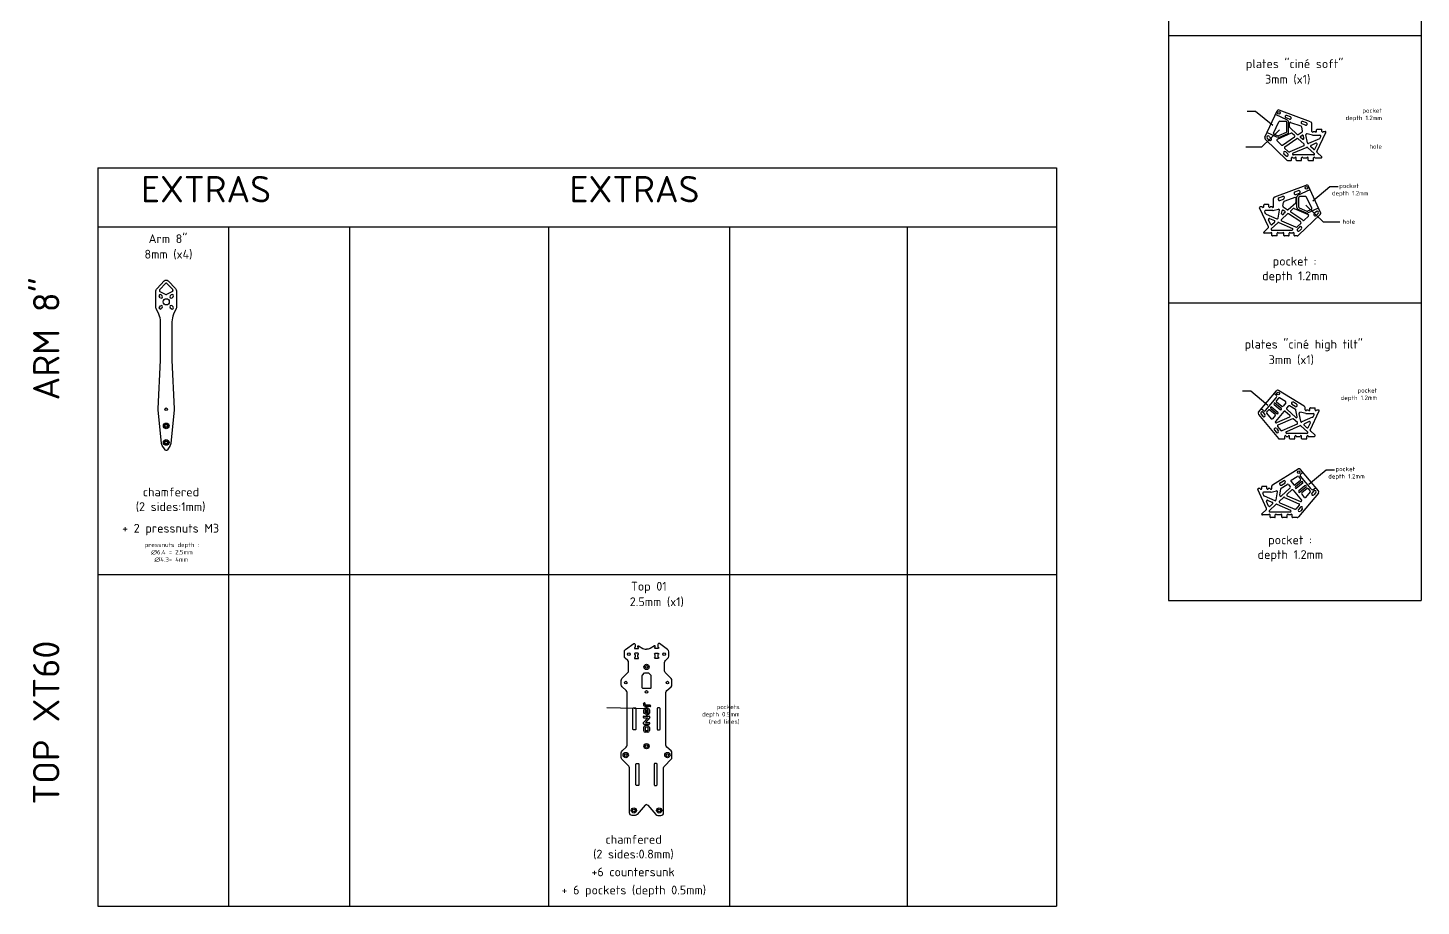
# Model space of a CAD drawing. Header units: millimetres. Extents: x -362 to 1509, y -1467 to 566.
# Drawn here: x -79 to 1505, y -1467 to -470 of the extents above; entities that cross this region are included whole.
import ezdxf

# ---------------------------------------------------------------- set-up
doc = ezdxf.new("R2010")
doc.units = ezdxf.units.MM
doc.linetypes.add('JIS_09_08', pattern=[10.75, 8, -0.55, 0.55, -0.55, 0.55, -0.55])
for name, color, linetype in [('Calque1', 150, 'Continuous'), ('Calque1_chamfered', 40, 'Continuous'), ('Calque1_countersunk', 90, 'Continuous'), ('Calque1_pocket', 10, 'Continuous')]:
    doc.layers.add(name, color=color, linetype=linetype)
doc.styles.get("Standard").update_dxf_attribs({"font": 'arial.ttf'})

msp = doc.modelspace()

# ---------------------------------------------------------------- linework, layer by layer
for p, q in [((1316.4, -564.7), (1307, -564.7)), ((1335.9, -580.8), (1316.4, -564.7)), ((1381.4, -666.2), (1400.8, -650.1)), ((1400.8, -650.1), (1410.3, -650.1)), ((1310.9, -882.6), (1301.4, -882.6)), ((1330.3, -898.7), (1310.9, -882.6)), ((1377.1, -988), (1396.6, -971.9)), ((1396.6, -971.9), (1406.1, -971.9)), ((625.4, -1243.3), (578.9, -1242.2))]:
    msp.add_line(p, q)
for points in [[(1305.2, -605), (1323.7, -605), (1343.6, -585.7)], [(1412.1, -690.5), (1393.6, -690.5), (1373.6, -671.1)]]:
    msp.add_lwpolyline(points)
at = {"layer": 'Calque1'}
for p, q in [((1217.5, 409.7), (1217.5, -1120.2)), ((1504.6, 409.7), (1504.6, -1120.2)), ((1217.5, -478.6), (1504.6, -478.6)), ((1326.9, -594), (1340.8, -564.1)), ((1379, -576.4), (1343.3, -563.1)), ((1356.1, -570.8), (1352, -569.2)), ((1336.9, -589.3), (1342.9, -576.5)), ((1343.8, -575.9), (1350.9, -575.9)), ((1355.1, -573.6), (1351, -572.1)), ((1351.9, -587.8), (1351.9, -576.9)), ((1354.9, -582.2), (1354.9, -578)), ((1363.7, -590.8), (1355.2, -582.9)), ((1356.2, -577.1), (1367.7, -581.1)), ((1369.8, -586.9), (1369, -582.6)), ((1373.2, -580.3), (1369.1, -578.8)), ((1374.2, -577.5), (1370.1, -576)), ((1380.4, -587.5), (1380.4, -578.3)), ((1385.8, -587.5), (1385.8, -585.5)), ((1386.3, -585), (1391.2, -585)), ((1391.7, -587.5), (1391.7, -585.5)), ((1327.3, -596.3), (1352.1, -620)), ((1329.6, -595.1), (1332.1, -597.4)), ((1331.7, -593), (1334.1, -595.3)), ((1337.4, -590.6), (1341.6, -592.6)), ((1340.8, -598.1), (1345.7, -602.9)), ((1357, -589.5), (1341, -596.5)), ((1351.3, -588.7), (1342.5, -592.6)), ((1347, -603), (1360.7, -593.7)), ((1349.6, -604.9), (1363.4, -595.5)), ((1360.8, -592.2), (1358.1, -589.7)), ((1371.5, -602), (1364.6, -595.6)), ((1365, -590.9), (1369.4, -587.9)), ((1369.6, -596.1), (1367.5, -594.2)), ((1367.7, -592.7), (1369.2, -591.6)), ((1371.3, -595.2), (1370.8, -592.3)), ((1375.3, -600.5), (1373.7, -591.4)), ((1381.1, -591.8), (1374.9, -590.3)), ((1388.9, -595.9), (1376.7, -601.2)), ((1385, -600.9), (1379.5, -603.3)), ((1381.3, -591.8), (1389.6, -591.8)), ((1382, -587.5), (1384.2, -587.5)), ((1386.1, -610.3), (1396.2, -588.7)), ((1389.5, -595.4), (1390.5, -593.2)), ((1393.3, -587.5), (1395.5, -587.5)), ((1348.7, -612.7), (1351.1, -615.1)), ((1349.4, -606.4), (1353.3, -610.1)), ((1350.8, -610.6), (1353.2, -612.9)), ((1371.2, -603.6), (1355.5, -610.5)), ((1357.1, -620), (1357.1, -617.5)), ((1358.7, -617.5), (1361.1, -617.5)), ((1374.5, -605.5), (1359, -612.2)), ((1382.3, -614.1), (1359.4, -614.1)), ((1362.7, -620), (1362.7, -617.5)), ((1368.7, -620), (1368.7, -617.5)), ((1370.3, -617.5), (1374.7, -617.5)), ((1382.9, -612.4), (1375.6, -605.6)), ((1376.3, -620), (1376.3, -617.5)), ((1382.3, -607.7), (1379.2, -604.9)), ((1382.3, -620), (1382.3, -617.5)), ((1383.9, -607.4), (1386.3, -602.2)), ((1383.9, -617.5), (1391, -617.5)), ((1391.7, -616.4), (1386.4, -611.5)), ((0, -628.7), (1090, -628.7)), ((0, -628.7), (0, -1467.5)), ((1090, -628.7), (1090, -1467.5)), ((1353.5, -620.5), (1356.6, -620.5)), ((1363.2, -620.5), (1368.2, -620.5)), ((1376.8, -620.5), (1381.8, -620.5)), ((1338.2, -661.9), (1374, -648.6)), ((1336.9, -673), (1336.9, -663.8)), ((1343, -663), (1347.1, -661.4)), ((1344.1, -665.8), (1348.2, -664.3)), ((1361.1, -662.6), (1349.6, -666.5)), ((1361.1, -656.2), (1365.2, -654.7)), ((1362.2, -659), (1366.3, -657.5)), ((1362.4, -667.7), (1362.4, -663.5)), ((1365.4, -673.3), (1365.4, -662.4)), ((1373.5, -661.4), (1366.4, -661.4)), ((1380.3, -674.7), (1374.4, -662)), ((1390.4, -679.4), (1376.5, -649.6)), ((1331.1, -695.8), (1321, -674.1)), ((1324, -673), (1321.8, -673)), ((1325.6, -673), (1325.6, -671)), ((1331, -670.5), (1326.1, -670.5)), ((1327.8, -680.9), (1326.8, -678.7)), ((1336, -677.3), (1327.7, -677.3)), ((1331.5, -673), (1331.5, -671)), ((1335.3, -673), (1333.1, -673)), ((1336.2, -677.2), (1342.4, -675.7)), ((1342, -686), (1343.6, -676.9)), ((1345.8, -687.4), (1352.6, -681.1)), ((1346, -680.7), (1346.5, -677.7)), ((1347.5, -672.4), (1348.2, -668.1)), ((1347.6, -681.6), (1349.7, -679.7)), ((1352.3, -676.3), (1347.9, -673.4)), ((1349.6, -678.1), (1348.1, -677.1)), ((1353.5, -676.2), (1362.1, -668.4)), ((1367.7, -690.3), (1353.9, -681)), ((1356.4, -677.6), (1359.2, -675.1)), ((1370.3, -688.4), (1356.6, -679.2)), ((1360.2, -675), (1376.2, -681.9)), ((1366, -674.2), (1374.8, -678)), ((1379.9, -676.1), (1375.6, -678)), ((1385.6, -678.4), (1383.1, -680.7)), ((1387.6, -680.6), (1385.2, -682.9)), ((0, -695.8), (1090, -695.8)), ((148.6, -695.8), (148.6, -1467.5)), ((286.4, -695.8), (286.4, -1467.5)), ((512.7, -695.8), (512.7, -1467.5)), ((718.2, -695.8), (718.2, -1467.5)), ((920.2, -695.8), (920.2, -1467.5)), ((1325.6, -701.8), (1330.9, -696.9)), ((1328.3, -681.3), (1340.6, -686.7)), ((1333.4, -692.9), (1331, -687.7)), ((1332.3, -686.4), (1337.8, -688.7)), ((1334.3, -697.9), (1341.7, -691.1)), ((1335, -693.2), (1338, -690.4)), ((1342.8, -690.9), (1358.3, -697.7)), ((1346, -689.1), (1361.8, -695.9)), ((1367.8, -691.9), (1364, -695.6)), ((1366.5, -696), (1364.1, -698.3)), ((1390, -681.7), (1365.2, -705.4)), ((1376.5, -683.6), (1371.5, -688.3)), ((1333.4, -703), (1326.3, -703)), ((1335, -699.6), (1357.9, -699.6)), ((1335, -705.5), (1335, -703)), ((1340.4, -706), (1335.5, -706)), ((1340.9, -705.5), (1340.9, -703)), ((1347, -703), (1342.5, -703)), ((1348.6, -705.5), (1348.6, -703)), ((1354, -706), (1349.1, -706)), ((1354.5, -705.5), (1354.5, -703)), ((1358.6, -703), (1356.1, -703)), ((1360.2, -705.5), (1360.2, -703)), ((1363.8, -706), (1360.7, -706)), ((1368.6, -698.2), (1366.2, -700.5)), ((77.2, -760), (70.5, -767.1)), ((78.6, -760), (85.3, -767.1)), ((71.2, -776.4), (70.1, -775.3)), ((70.2, -767.8), (70.2, -768.3)), ((70.8, -769.2), (77.5, -772.6)), ((73.3, -774.2), (72.3, -773.2)), ((85, -769.2), (78.4, -772.6)), ((82.5, -774.2), (83.6, -773.2)), ((84.6, -776.4), (85.7, -775.3)), ((85.6, -767.8), (85.6, -768.3)), ((71.2, -785.6), (70.1, -786.6)), ((73.3, -787.7), (72.3, -788.7)), ((82.5, -787.7), (83.6, -788.7)), ((84.6, -785.6), (85.7, -786.6)), ((1217.5, -782), (1504.6, -782)), ((1319.7, -906.3), (1340, -882)), ((1371.8, -899.4), (1342.6, -881.6)), ((1333.7, -902.2), (1340.5, -908)), ((1334.9, -900.6), (1341.8, -906.4)), ((1337.5, -897.6), (1344.4, -903.4)), ((1338.8, -896), (1345.7, -901.8)), ((1342.3, -890.3), (1340, -893.1)), ((1340.1, -894.5), (1346.2, -899.6)), ((1350.5, -894.3), (1343.6, -890.1)), ((1350.8, -895.8), (1347.6, -899.5)), ((1353.7, -899.3), (1351.7, -901.7)), ((1361.9, -903.3), (1355, -899.1)), ((1361.5, -899.9), (1357.8, -897.6)), ((1363.1, -897.3), (1359.4, -895)), ((1372.8, -903.8), (1372.8, -901.2)), ((1378.2, -903.8), (1378.2, -901.8)), ((1378.7, -901.3), (1383.6, -901.3)), ((1384.1, -903.8), (1384.1, -901.8)), ((1319.6, -908.9), (1342.3, -936.1)), ((1322.5, -908.4), (1324.7, -911)), ((1324.8, -906.5), (1327, -909.1)), ((1329, -906.3), (1331, -903.9)), ((1329, -907.6), (1334.1, -913.8)), ((1332.5, -903.8), (1338.5, -908.8)), ((1338.6, -910.2), (1335.7, -913.8)), ((1348.5, -905.5), (1338.9, -916.9)), ((1355, -912), (1340.1, -918.5)), ((1358.3, -913.8), (1341.8, -921)), ((1355.3, -910.3), (1349.9, -905.4)), ((1362, -912.4), (1351.8, -903)), ((1363.9, -918.2), (1359.3, -914)), ((1363.7, -911.5), (1362.3, -904)), ((1367.7, -916.7), (1366, -907.7)), ((1373.5, -908), (1367.3, -906.5)), ((1381.3, -912.1), (1369, -917.5)), ((1377.3, -917.1), (1371.9, -919.5)), ((1373.7, -908), (1382, -908)), ((1374.4, -903.8), (1376.6, -903.8)), ((1376.2, -923.6), (1378.7, -918.5)), ((1378.5, -926.6), (1388.6, -904.9)), ((1381.8, -911.6), (1382.9, -909.5)), ((1385.7, -903.8), (1387.9, -903.8)), ((1337.9, -926.8), (1340, -929.4)), ((1340.2, -924.9), (1342.3, -927.5)), ((1341.4, -922.5), (1345.2, -927.1)), ((1363.6, -919.8), (1346.4, -927.4)), ((1349.5, -936.3), (1349.5, -933.8)), ((1351.1, -933.8), (1353.5, -933.8)), ((1366.9, -921.7), (1351.4, -928.5)), ((1374.7, -930.4), (1351.8, -930.4)), ((1355.1, -936.3), (1355.1, -933.8)), ((1361.1, -936.3), (1361.1, -933.8)), ((1362.7, -933.8), (1367.1, -933.8)), ((1375.3, -928.6), (1367.9, -921.9)), ((1368.7, -936.3), (1368.7, -933.8)), ((1374.7, -924), (1371.6, -921.2)), ((1374.7, -936.3), (1374.7, -933.8)), ((1376.3, -933.8), (1383.4, -933.8)), ((1384.1, -932.6), (1378.8, -927.7)), ((1343.8, -936.8), (1349, -936.8)), ((1355.6, -936.8), (1360.6, -936.8)), ((1369.2, -936.8), (1374.2, -936.8)), ((1335.7, -988.8), (1364.9, -970.9)), ((1356.9, -983.6), (1363.8, -979.4)), ((1365.1, -979.6), (1367.5, -982.4)), ((1387.8, -995.6), (1367.4, -971.3)), ((1328.9, -1015.9), (1318.8, -994.2)), ((1321.8, -993.1), (1319.6, -993.1)), ((1323.4, -993.1), (1323.4, -991.1)), ((1328.8, -990.6), (1323.9, -990.6)), ((1333.8, -997.3), (1325.5, -997.3)), ((1329.3, -993.1), (1329.3, -991.1)), ((1333.1, -993.1), (1330.9, -993.1)), ((1334, -997.3), (1340.2, -995.8)), ((1334.7, -993.1), (1334.7, -990.5)), ((1339.8, -1006.1), (1341.4, -997)), ((1343.8, -1000.8), (1345.1, -993.3)), ((1344.3, -986.6), (1348.1, -984.3)), ((1345.4, -1001.7), (1355.7, -992.3)), ((1345.6, -992.6), (1352.5, -988.4)), ((1345.9, -989.2), (1349.6, -986.9)), ((1352.2, -999.6), (1357.5, -994.7)), ((1353.8, -988.6), (1355.8, -991)), ((1356.7, -985.1), (1359.8, -988.8)), ((1359, -994.8), (1368.5, -1006.2)), ((1367.4, -983.8), (1361.3, -989)), ((1368.7, -985.3), (1361.8, -991.1)), ((1370, -986.9), (1363.1, -992.7)), ((1372.5, -989.9), (1365.6, -995.7)), ((1373.8, -991.5), (1366.9, -997.3)), ((1375, -993.1), (1369, -998.1)), ((1378.4, -996.9), (1373.3, -1003.1)), ((1378.4, -995.6), (1376.4, -993.2)), ((1382.6, -995.8), (1380.5, -998.4)), ((1384.9, -997.7), (1382.8, -1000.3)), ((1325.6, -1000.9), (1324.6, -998.8)), ((1326.1, -1001.4), (1338.4, -1006.8)), ((1331.2, -1013), (1328.8, -1007.8)), ((1330.1, -1006.4), (1335.6, -1008.8)), ((1332.1, -1018), (1339.5, -1011.2)), ((1332.8, -1013.3), (1335.8, -1010.5)), ((1340.6, -1011), (1356.1, -1017.8)), ((1343.6, -1007.5), (1348.1, -1003.3)), ((1343.8, -1009.2), (1361.1, -1016.7)), ((1349.2, -1003.1), (1365.7, -1010.3)), ((1352.4, -1001.3), (1367.4, -1007.8)), ((1366, -1011.8), (1362.2, -1016.4)), ((1387.8, -998.2), (1365.2, -1025.4)), ((1368.8, -999.6), (1371.8, -1003.1)), ((1323.4, -1021.9), (1328.7, -1017)), ((1331.2, -1023.1), (1324.1, -1023.1)), ((1332.8, -1019.7), (1355.7, -1019.7)), ((1332.8, -1025.6), (1332.8, -1023.1)), ((1338.2, -1026.1), (1333.3, -1026.1)), ((1338.7, -1025.6), (1338.7, -1023.1)), ((1344.8, -1023.1), (1340.3, -1023.1)), ((1346.4, -1025.6), (1346.4, -1023.1)), ((1351.8, -1026.1), (1346.9, -1026.1)), ((1352.3, -1025.6), (1352.3, -1023.1)), ((1356.4, -1023.1), (1353.9, -1023.1)), ((1358, -1025.6), (1358, -1023.1)), ((1363.6, -1026.1), (1358.5, -1026.1)), ((1367.3, -1014.2), (1365.2, -1016.8)), ((1369.6, -1016.1), (1367.5, -1018.7)), ((0, -1090.6), (1090, -1090.6)), ((1217.5, -1120.2), (1504.6, -1120.2)), ((0, -1467.5), (1090, -1467.5))]:
    msp.add_line(p, q, dxfattribs=at)
for points in [[(80.1, -757.2), (88.3, -765.9, -0.19144), (89.7, -769.3), (89.7, -787.3, -0.109594), (89.4, -788.6), (86.3, -795.2, 0.109594), (84.4, -803.7), (84.4, -846.9, 0.012084), (84.4, -847.1), (87.1, -902.7, -0.037331), (87.1, -903.5), (83.2, -942, -0.117034), (82.4, -944.2), (79.2, -949.3, -0.548808), (76.6, -949.3), (73.4, -944.2, -0.117034), (72.6, -942), (68.7, -903.5, -0.037331), (68.7, -902.7), (71.4, -847.1, 0.012084), (71.4, -846.9), (71.4, -803.7, 0.109594), (69.5, -795.2), (66.4, -788.6, -0.109594), (66.2, -787.3), (66.2, -769.3, -0.19144), (67.5, -765.9), (75.7, -757.2, -0.431181)], [(614.1, -1181.8, 1), (614.1, -1180.2), (611, -1180.2, 1), (611, -1181.8), (611, -1184.7, 1), (611, -1186.3), (614.1, -1186.3, 1), (614.1, -1184.7)], [(633.9, -1181.8, -1), (633.9, -1180.2), (637, -1180.2, -1), (637, -1181.8), (637, -1184.7, -1), (637, -1186.3), (633.9, -1186.3, -1), (633.9, -1184.7)], [(622.5, -1202.3), (625.6, -1202.3, -0.198912), (626.3, -1202.6), (628.7, -1205, -0.198912), (629, -1205.7), (629, -1219.3, -0.414214), (628, -1220.3), (620, -1220.3, -0.414214), (619, -1219.3), (619, -1205.7, -0.198912), (619.3, -1205), (621.8, -1202.6, -0.198912)], [(609.5, -1242.3), (611, -1242.3, -0.414214), (612, -1243.3), (612, -1266.3, -0.414214), (611, -1267.3), (609.5, -1267.3, -0.414214), (608.5, -1266.3), (608.5, -1243.3, -0.414214)], [(638.5, -1242.3), (637, -1242.3, 0.414214), (636, -1243.3), (636, -1266.3, 0.414214), (637, -1267.3), (638.5, -1267.3, 0.414214), (639.5, -1266.3), (639.5, -1243.3, 0.414214)], [(612.9, -1305.4), (614.4, -1305.4, -0.414214), (615.4, -1306.4), (615.4, -1329.4, -0.414214), (614.4, -1330.4), (612.9, -1330.4, -0.414214), (611.9, -1329.4), (611.9, -1306.4, -0.414214)], [(635.1, -1305.4), (633.6, -1305.4, 0.414214), (632.6, -1306.4), (632.6, -1329.4, 0.414214), (633.6, -1330.4), (635.1, -1330.4, 0.414214), (636.1, -1329.4), (636.1, -1306.4, 0.414214)]]:
    msp.add_lwpolyline(points, format="xyb", close=True, dxfattribs=at)
for points in [[(624, -1352.1, 0.219685), (622.5, -1352.8), (613.4, -1363.5, -0.219685), (611.1, -1364.5), (607.6, -1364.5, -0.414214), (604.6, -1361.5), (604.6, -1310.5, 0.198912), (603.7, -1308.3), (596, -1300.6, -0.198912), (595.1, -1298.5), (595.1, -1293.4, -0.214457), (596.1, -1291.2), (600.9, -1286.9, 0.214457), (602, -1284.7), (602, -1224.8, 0.214457), (600.9, -1222.6), (596.1, -1218.3, -0.214457), (595.1, -1216.1), (595.1, -1211, -0.198912), (596, -1208.9), (602.7, -1202.2, 0.198912), (603.6, -1200.1), (603.6, -1190.7, 0.214457), (602.6, -1188.4), (599.8, -1185.9, -0.214457), (598.8, -1183.7), (598.8, -1178.6, -0.240015), (600, -1176.1), (609.4, -1169.3, -0.612884), (611, -1170.1), (611, -1173.3, 1), (611, -1174.9), (614.1, -1174.9, 1), (614.1, -1173.3), (614.1, -1172.2, -0.58149), (614.9, -1171.8), (619.8, -1174.7, 0.134807), (622.4, -1175.4), (624, -1175.4)], [(624, -1352.1, -0.219685), (625.5, -1352.8), (634.7, -1363.5, 0.219685), (637, -1364.5), (640.4, -1364.5, 0.414214), (643.4, -1361.5), (643.4, -1310.5, -0.198912), (644.3, -1308.3), (652, -1300.6, 0.198912), (652.9, -1298.5), (652.9, -1293.4, 0.214457), (651.9, -1291.2), (647.1, -1286.9, -0.214457), (646.1, -1284.7), (646.1, -1224.8, -0.214457), (647.1, -1222.6), (651.9, -1218.3, 0.214457), (652.9, -1216.1), (652.9, -1211, 0.198912), (652, -1208.9), (645.3, -1202.2, -0.198912), (644.4, -1200.1), (644.4, -1190.7, -0.214457), (645.5, -1188.4), (648.3, -1185.9, 0.214457), (649.3, -1183.7), (649.3, -1178.6, 0.240015), (648, -1176.1), (638.6, -1169.3, 0.612884), (637, -1170.1), (637, -1173.3, -1), (637, -1174.9), (633.9, -1174.9, -1), (633.9, -1173.3), (633.9, -1172.2, 0.58149), (633.1, -1171.8), (628.2, -1174.7, -0.134807), (625.7, -1175.4), (624, -1175.4)]]:
    msp.add_lwpolyline(points, format="xyb", dxfattribs=at)
for centre, radius in [((1343, -566.2), 1.5), ((1374.3, -651.6), 1.5), ((77.9, -781), 3.5), ((1342.1, -885.2), 1.5), ((77.9, -903.1), 1.5), ((77.9, -921.9), 1.5), ((77.9, -940.7), 1.5), ((1365.4, -974.5), 1.5), ((603.9, -1181.2), 1.5), ((644.1, -1181.2), 1.5), ((624, -1195.8), 1.5), ((600.3, -1213.6), 1.5), ((647.7, -1213.6), 1.5), ((624, -1224.2), 1.5), ((600.3, -1295.9), 1.5), ((624, -1285.8), 1.5), ((647.7, -1295.9), 1.5), ((609.6, -1358.8), 1.5), ((638.4, -1358.8), 1.5)]:
    msp.add_circle(centre, radius, dxfattribs=at)
for centre, radius, start, end in [((1342.6, -565), 2, 69.5844, 155), ((1351.5, -570.6), 1.5, 69.5844, 249.5844), ((1343.8, -576.9), 1, 90, 155.01), ((1350.9, -576.9), 1, 0, 90), ((1355.9, -578), 1, 70.8686, 180), ((1355.9, -582.2), 1, 180, 227.5325), ((1355.6, -572.2), 1.5, 249.5844, 69.5844), ((1367.1, -583), 2, 10.1486, 70.8686), ((1369.6, -577.4), 1.5, 69.5844, 249.5844), ((1373.7, -578.9), 1.5, 249.5844, 69.5844), ((1378.4, -578.3), 2, 0, 70.8686), ((1386.3, -585.5), 0.5, 90, 180), ((1391.2, -585.5), 0.5, 0, 90), ((1328.7, -594.8), 2, 155, 226.2419), ((1330.7, -594), 1.5, 46.2419, 226.2419), ((1333.1, -596.3), 1.5, 226.2419, 46.2419), ((1337.8, -589.7), 1, 155.01, 245.01), ((1341.4, -597.4), 1, 113.5469, 226.2419), ((1342.1, -591.7), 1, 245.01, 293.5469), ((1350.9, -587.8), 1, 293.5469, 0), ((1357.4, -590.4), 1, 47.5325, 113.5469), ((1360.2, -592.9), 1, 304.0116, 47.5325), ((1364, -596.4), 1, 47.5325, 124.0116), ((1364.4, -590), 1, 227.5325, 304.0116), ((1368.2, -593.5), 1, 124.0116, 227.5325), ((1369.8, -592.5), 1, 10.1486, 124.0116), ((1368.8, -587.1), 1, 304.0116, 10.1486), ((1370.3, -595.4), 1, 227.5325, 10.1486), ((1374.6, -591.3), 1, 76.5852, 190.1486), ((1376.3, -600.3), 1, 190.1486, 293.5469), ((1381.2, -587.5), 0.8, 180, 0), ((1381.3, -590.8), 1, 256.5852, 270), ((1385, -587.5), 0.8, 180, 0), ((1385.4, -601.8), 1, 335, 113.5469), ((1388.5, -595), 1, 293.5469, 335), ((1389.6, -592.8), 1, 335, 90), ((1392.5, -587.5), 0.8, 180, 0), ((1395.5, -588.3), 0.8, 335, 90), ((1346.4, -602.2), 1, 226.2419, 304.0116), ((1349.7, -611.7), 1.5, 46.2419, 226.2419), ((1350.1, -605.7), 1, 124.0116, 226.2419), ((1352.1, -614), 1.5, 226.2419, 46.2419), ((1354.7, -608.6), 2, 226.2419, 293.5469), ((1357.9, -617.5), 0.8, 0, 180), ((1359.4, -613.1), 1, 113.5469, 270), ((1361.9, -617.5), 0.8, 0, 180), ((1369.5, -617.5), 0.8, 0, 180), ((1370.8, -602.7), 1, 293.5469, 47.5325), ((1374.9, -606.4), 1, 47.5325, 113.5469), ((1375.5, -617.5), 0.8, 0, 180), ((1379.9, -604.2), 1, 113.5469, 227.5325), ((1382.9, -607), 1, 227.5325, 335), ((1382.3, -613.1), 1, 270, 47.5325), ((1383.1, -617.5), 0.8, 0, 180), ((1387, -610.7), 1, 155, 227.5325), ((1391, -616.7), 0.8, 270, 29.2621), ((1353.5, -618.5), 2, 226.2419, 270), ((1356.6, -620), 0.5, 270, 0), ((1363.2, -620), 0.5, 180, 270), ((1368.2, -620), 0.5, 270, 0), ((1376.8, -620), 0.5, 180, 270), ((1381.8, -620), 0.5, 270, 0), ((1374.7, -650.4), 2, 25, 110.4156), ((1338.9, -663.8), 2, 109.1314, 180), ((1343.6, -664.4), 1.5, 110.4156, 290.4156), ((1347.7, -662.8), 1.5, 290.4156, 110.4156), ((1361.7, -657.6), 1.5, 110.4156, 290.4156), ((1361.4, -663.5), 1, 0, 109.1314), ((1365.8, -656.1), 1.5, 290.4156, 110.4156), ((1366.4, -662.4), 1, 90, 180), ((1373.5, -662.4), 1, 24.99, 90), ((1321.8, -673.8), 0.8, 90, 205), ((1324.8, -673), 0.8, 180, 0), ((1326.1, -671), 0.5, 90, 180), ((1327.7, -678.3), 1, 90, 205), ((1328.7, -680.4), 1, 205, 246.4531), ((1331, -671), 0.5, 0, 90), ((1332.3, -673), 0.8, 180, 0), ((1336.1, -673), 0.8, 180, 0), ((1336, -676.3), 1, 270, 283.4148), ((1342.6, -676.7), 1, 349.8514, 103.4148), ((1347, -680.9), 1, 169.8514, 312.4675), ((1347.5, -677.9), 1, 55.9884, 169.8514), ((1348.5, -672.5), 1, 169.8514, 235.9884), ((1350.2, -668.4), 2, 109.1314, 169.8514), ((1349.1, -679), 1, 312.4675, 55.9884), ((1352.9, -675.5), 1, 235.9884, 312.4675), ((1353.3, -681.8), 1, 55.9884, 132.4675), ((1357.1, -678.4), 1, 132.4675, 235.9884), ((1359.8, -675.9), 1, 66.4531, 132.4675), ((1361.4, -667.7), 1, 312.4675, 0), ((1366.4, -673.3), 1, 180, 246.4531), ((1375.2, -677.1), 1, 246.4531, 294.99), ((1379.4, -675.2), 1, 294.99, 24.99), ((1384.2, -681.8), 1.5, 133.7581, 313.7581), ((1386.6, -679.5), 1.5, 313.7581, 133.7581), ((1388.6, -680.3), 2, 313.7581, 25), ((1331.9, -687.3), 1, 66.4531, 205), ((1330.2, -696.2), 1, 312.4675, 25), ((1334.3, -692.4), 1, 205, 312.4675), ((1337.4, -689.7), 1, 312.4675, 66.4531), ((1341, -685.8), 1, 246.4531, 349.8514), ((1342.4, -691.8), 1, 66.4531, 132.4675), ((1346.4, -688.1), 1, 132.4675, 246.4531), ((1362.6, -694.1), 2, 246.4531, 313.7581), ((1367.5, -697.1), 1.5, 313.7581, 133.7581), ((1367.1, -691.2), 1, 313.7581, 55.9884), ((1370.8, -687.6), 1, 235.9884, 313.7581), ((1375.8, -682.8), 1, 313.7581, 66.4531), ((1326.3, -702.2), 0.8, 150.7379, 270), ((1334.2, -703), 0.8, 0, 180), ((1335, -698.6), 1, 132.4675, 270), ((1335.5, -705.5), 0.5, 180, 270), ((1340.4, -705.5), 0.5, 270, 0), ((1341.7, -703), 0.8, 0, 180), ((1347.8, -703), 0.8, 0, 180), ((1349.1, -705.5), 0.5, 180, 270), ((1354, -705.5), 0.5, 270, 0), ((1355.3, -703), 0.8, 0, 180), ((1357.9, -698.6), 1, 270, 66.4531), ((1359.4, -703), 0.8, 0, 180), ((1360.7, -705.5), 0.5, 180, 270), ((1365.1, -699.4), 1.5, 133.7581, 313.7581), ((1363.8, -704), 2, 270, 313.7581), ((77.9, -760.7), 1, 43.3504, 136.6496), ((71.2, -774.2), 1.5, 45, 225), ((71.2, -767.8), 1, 136.6496, 180), ((71.2, -768.3), 1, 180, 243.2647), ((72.3, -775.3), 1.5, 225, 45), ((77.9, -771.7), 1, 243.2647, 296.7353), ((83.6, -775.3), 1.5, 135, 315), ((84.6, -774.2), 1.5, 315, 135), ((84.6, -768.3), 1, 296.7353, 360), ((84.6, -767.8), 1, 360, 43.3504), ((71.2, -787.7), 1.5, 135, 315), ((72.3, -786.6), 1.5, 315, 135), ((83.6, -786.6), 1.5, 45, 225), ((84.6, -787.7), 1.5, 225, 45), ((1341.6, -883.3), 2, 58.5399, 140), ((1334.3, -901.4), 1, 50.01, 230.01), ((1338.2, -896.8), 1, 50.01, 230.01), ((1340.7, -893.7), 1, 140.01, 230.01), ((1343.1, -890.9), 1, 58.5399, 140.01), ((1345, -902.6), 1, 230.01, 50.01), ((1346.9, -898.9), 1, 230.01, 320.01), ((1350, -895.1), 1, 320.01, 58.5399), ((1352.5, -902.3), 1, 140.01, 227.5325), ((1354.4, -900), 1, 58.5399, 140.01), ((1358.6, -896.3), 1.5, 58.5399, 238.5399), ((1362.3, -898.6), 1.5, 238.5399, 58.5399), ((1370.8, -901.2), 2, 0, 58.5399), ((1378.7, -901.8), 0.5, 90, 180), ((1383.6, -901.8), 0.5, 0, 90), ((1321.2, -907.6), 2, 140, 219.7674), ((1323.7, -907.5), 1.5, 39.7674, 219.7674), ((1325.8, -910), 1.5, 219.7674, 39.7674), ((1329.8, -907), 1, 140, 219.7674), ((1331.8, -904.5), 1, 50.01, 140), ((1334.9, -913.1), 1, 219.7674, 320.01), ((1337.9, -909.6), 1, 320.01, 50.01), ((1339.7, -917.5), 1, 140.01, 293.5469), ((1341.2, -907.2), 1, 230.01, 50.01), ((1349.3, -906.1), 1, 47.5325, 140.01), ((1354.6, -911), 1, 293.5469, 47.5325), ((1358.6, -914.7), 1, 47.5325, 113.5469), ((1361.4, -904.2), 1, 10.1486, 58.5399), ((1362.7, -911.6), 1, 227.5325, 10.1486), ((1363.2, -918.9), 1, 293.5469, 47.5325), ((1367, -907.5), 1, 76.5852, 190.1486), ((1368.6, -916.6), 1, 190.1486, 293.5469), ((1373.6, -903.8), 0.8, 180, 0), ((1373.7, -907), 1, 256.5852, 270), ((1377.4, -903.8), 0.8, 180, 0), ((1377.7, -918.1), 1, 335, 113.5469), ((1380.9, -911.2), 1, 293.5469, 335), ((1382, -909), 1, 335, 90), ((1384.9, -903.8), 0.8, 180, 0), ((1387.9, -904.6), 0.8, 335, 90), ((1339, -925.9), 1.5, 39.7674, 219.7674), ((1341.1, -928.4), 1.5, 219.7674, 39.7674), ((1342.2, -921.9), 1, 113.5469, 219.7674), ((1346, -926.4), 1, 219.7674, 293.5469), ((1350.3, -933.8), 0.8, 0, 180), ((1351.8, -929.4), 1, 113.5469, 270), ((1354.3, -933.8), 0.8, 0, 180), ((1361.9, -933.8), 0.8, 0, 180), ((1367.3, -922.6), 1, 47.5325, 113.5469), ((1367.9, -933.8), 0.8, 0, 180), ((1372.3, -920.4), 1, 113.5469, 227.5325), ((1375.3, -923.2), 1, 227.5325, 335), ((1374.7, -929.4), 1, 270, 47.5325), ((1375.5, -933.8), 0.8, 0, 180), ((1379.4, -927), 1, 155, 227.5325), ((1383.4, -933), 0.8, 270, 29.2621), ((1343.8, -934.8), 2, 219.7674, 270), ((1349, -936.3), 0.5, 270, 0), ((1355.6, -936.3), 0.5, 180, 270), ((1360.6, -936.3), 0.5, 270, 0), ((1369.2, -936.3), 0.5, 180, 270), ((1374.2, -936.3), 0.5, 270, 0), ((1364.4, -980.2), 1, 39.99, 121.4601), ((1365.9, -972.6), 2, 40, 121.4601), ((1319.6, -993.9), 0.8, 90, 205), ((1322.6, -993.1), 0.8, 180, 0), ((1323.9, -991.1), 0.5, 90, 180), ((1325.5, -998.3), 1, 90, 205), ((1328.8, -991.1), 0.5, 0, 90), ((1330.1, -993.1), 0.8, 180, 0), ((1333.9, -993.1), 0.8, 180, 0), ((1333.8, -996.3), 1, 270, 283.4148), ((1336.7, -990.5), 2, 121.4601, 180), ((1340.4, -996.8), 1, 349.8514, 103.4148), ((1345.1, -987.9), 1.5, 121.4601, 301.4601), ((1346.1, -993.5), 1, 121.4601, 169.8514), ((1348.9, -985.6), 1.5, 301.4601, 121.4601), ((1353, -989.3), 1, 39.99, 121.4601), ((1355, -991.6), 1, 312.4675, 39.99), ((1357.5, -984.4), 1, 121.4601, 219.99), ((1358.2, -995.4), 1, 39.99, 132.4675), ((1360.6, -988.2), 1, 219.99, 309.99), ((1362.4, -991.9), 1, 129.99, 309.99), ((1366.3, -996.5), 1, 129.99, 309.99), ((1366.7, -983), 1, 309.99, 39.99), ((1369.3, -986.1), 1, 309.99, 129.99), ((1373.2, -990.7), 1, 309.99, 129.99), ((1375.6, -993.9), 1, 40, 129.99), ((1377.7, -996.3), 1, 320.2326, 40), ((1383.8, -996.8), 1.5, 320.2326, 140.2326), ((1386.3, -996.9), 2, 320.2326, 40), ((1326.5, -1000.5), 1, 205, 246.4531), ((1329.7, -1007.4), 1, 66.4531, 205), ((1332.1, -1012.5), 1, 205, 312.4675), ((1335.2, -1009.7), 1, 312.4675, 66.4531), ((1338.8, -1005.9), 1, 246.4531, 349.8514), ((1340.2, -1011.9), 1, 66.4531, 132.4675), ((1344.2, -1008.2), 1, 132.4675, 246.4531), ((1344.8, -1001), 1, 169.8514, 312.4675), ((1348.8, -1004), 1, 66.4531, 132.4675), ((1352.8, -1000.3), 1, 132.4675, 246.4531), ((1365.3, -1011.2), 1, 320.2326, 66.4531), ((1368.4, -1015.2), 1.5, 320.2326, 140.2326), ((1367.8, -1006.9), 1, 246.4531, 39.99), ((1369.6, -998.9), 1, 129.99, 219.99), ((1372.6, -1002.4), 1, 219.99, 320.2326), ((1381.6, -999.3), 1.5, 140.2326, 320.2326), ((1324.1, -1022.3), 0.8, 150.7379, 270), ((1328, -1016.3), 1, 312.4675, 25), ((1332, -1023.1), 0.8, 0, 180), ((1332.8, -1018.7), 1, 132.4675, 270), ((1333.3, -1025.6), 0.5, 180, 270), ((1338.2, -1025.6), 0.5, 270, 0), ((1339.5, -1023.1), 0.8, 0, 180), ((1345.6, -1023.1), 0.8, 0, 180), ((1346.9, -1025.6), 0.5, 180, 270), ((1351.8, -1025.6), 0.5, 270, 0), ((1353.1, -1023.1), 0.8, 0, 180), ((1355.7, -1018.7), 1, 270, 66.4531), ((1357.2, -1023.1), 0.8, 0, 180), ((1358.5, -1025.6), 0.5, 180, 270), ((1361.5, -1015.7), 1, 246.4531, 320.2326), ((1363.6, -1024.1), 2, 270, 320.2326), ((1366.3, -1017.8), 1.5, 140.2326, 320.2326)]:
    msp.add_arc(centre, radius, start, end, dxfattribs=at)
at = {"layer": 'Calque1_countersunk'}
for centre in [(624, -1195.8), (624, -1285.8), (600.3, -1295.9), (647.7, -1295.9), (609.6, -1358.8), (638.4, -1358.8)]:
    msp.add_circle(centre, 3, dxfattribs=at)
at = {"layer": 'Calque1_pocket'}
for p, q in [((1352.7, -574.5), (1339, -568)), ((1353.9, -588.5), (1353.9, -576.3)), ((1341.5, -594.4), (1329.3, -588.7)), ((1352.7, -590.3), (1343.2, -594.4)), ((1363.4, -673.9), (1363.4, -661.7)), ((1364.6, -659.9), (1378.3, -653.5)), ((1364.6, -675.8), (1374.1, -679.9)), ((1375.7, -679.9), (1387.9, -674.2)), ((1339.7, -887.1), (1337.4, -885.2)), ((1325, -904.6), (1322.7, -902.7)), ((1327.8, -904.3), (1339.9, -889.9)), ((1379.6, -993.6), (1367.5, -979.2)), ((1367.8, -976.4), (1370.1, -974.5)), ((1382.5, -993.9), (1384.8, -992)), ((620.7, -1244.5), (620.7, -1247.8)), ((620.7, -1247.8), (620.7, -1247.8)), ((622.3, -1244.5), (622.3, -1247.8)), ((625.2, -1242.4), (622.8, -1242.4)), ((625.6, -1244.5), (625.6, -1248.1)), ((627.2, -1244.5), (627.2, -1248.1)), ((620.7, -1264.4), (620.7, -1268)), ((620.9, -1251.8), (627.1, -1251.8)), ((622.3, -1264.4), (622.3, -1268)), ((627.7, -1253.1), (622.7, -1259)), ((622.7, -1259), (627.1, -1259)), ((625.2, -1262.4), (622.7, -1262.4)), ((625.2, -1264), (622.7, -1264)), ((625.6, -1264.4), (625.6, -1268)), ((627.2, -1264.4), (627.2, -1268)), ((625.2, -1268.4), (622.7, -1268.4)), ((625.2, -1270), (622.7, -1270))]:
    msp.add_line(p, q, dxfattribs=at)
for points in [[(628, -1240.8), (622.7, -1240.8, -0.245066), (621.2, -1240, -0.113399), (620.9, -1239.1, -0.037158), (620.7, -1237.3, -0.049183)], [(628, -1239.2), (622.7, -1239.2, -0.245066), (622.6, -1239.1, -0.113399), (622.5, -1238.9, -0.037158), (622.3, -1237.3)], [(622.8, -1244), (623.1, -1244), (623.1, -1249.4, 0.414214), (623.9, -1250.2), (625.2, -1250.2)], [(620.9, -1253.4), (625.3, -1253.4), (620.3, -1259.3, 0.640968), (620.9, -1260.6), (627.1, -1260.6)]]:
    msp.add_lwpolyline(points, format="xyb", dxfattribs=at)
msp.add_lwpolyline([(625.2, -1244), (624.7, -1244), (624.7, -1248.5), (625.2, -1248.5)], dxfattribs=at)
for centre, radius in [((77.9, -921.9), 3.2), ((77.9, -921.9), 2.15), ((77.9, -940.7), 3.2), ((77.9, -940.7), 2.15)]:
    msp.add_circle(centre, radius, dxfattribs=at)
for centre, radius, start, end in [((1351.9, -576.3), 2, 0, 65), ((1342.4, -592.6), 2, 245, 293.5469), ((1351.9, -588.5), 2, 293.5469, 0), ((1365.4, -661.7), 2, 115, 180), ((1365.4, -673.9), 2, 180, 246.4531), ((1374.9, -678.1), 2, 246.4531, 295), ((1338.4, -888.6), 2, 320, 50), ((1326.3, -903.1), 2, 230, 320), ((1369.1, -977.9), 2, 130, 220), ((1381.2, -992.4), 2, 220, 310), ((621.5, -1237.3), 0.817, 0.5299, 180.5299), ((622.8, -1244.5), 2.04, 90, 180), ((621.5, -1247.8), 0.804, 180, 0), ((622.8, -1244.5), 0.409, 90, 180), ((625.2, -1244.5), 2.04, 0, 90), ((625.2, -1244.5), 0.409, 0, 90), ((625.2, -1248.1), 2.04, 270, 0), ((625.2, -1248.1), 0.409, 270, 0), ((628, -1240), 0.817, 270, 90), ((620.9, -1252.6), 0.817, 90, 270), ((622.7, -1264.4), 2.04, 90, 180), ((622.7, -1264.4), 0.409, 90, 180), ((625.2, -1264.4), 2.04, 0, 90), ((625.2, -1264.4), 0.409, 0, 90), ((627.1, -1252.6), 0.817, 319.3657, 90), ((627.1, -1259.8), 0.817, 270, 90), ((622.7, -1268), 2.04, 180, 270), ((622.7, -1268), 0.409, 180, 270), ((625.2, -1268), 2.04, 270, 0), ((625.2, -1268), 0.409, 270, 0)]:
    msp.add_arc(centre, radius, start, end, dxfattribs=at)

# ---------------------------------------------------------------- texts
at = {"linetype": 'JIS_09_08'}
for s, insert, char_height, attachment_point in [('{\\fISOCPEUR|b0|i0|c0|p34;plates "ciné soft"}', (1305.3, -505.5), 10, 1), ('{\\fISOCPEUR|b0|i0|c0|p34;3mm (x1)}', (1327.2, -523.1), 10, 1), ('{\\fISOCPEUR|b0|i0|c0|p34;pocket \\Pdepth 1.2mm }', (1460.1, -561.2), 5, 3), ('{\\fISOCPEUR|b0|i0|c0|p34;hole}', (1460.1, -602), 5, 3), ('{\\fISOCPEUR|b0|i0|c0|p34;EXTRAS}', (49.4, -638), 30, 1), ('{\\fISOCPEUR|b0|i0|c0|p34;EXTRAS}', (536.5, -638), 30, 1), ('\\pi154.37807;{\\fISOCPEUR|b0|i0|c0|p34;pocket \\P\\pi146.12807;depth 1.2mm }', (1257.1, -646.7), 5, 1), ('\\pi158.12807;{\\fISOCPEUR|b0|i0|c0|p34;hole}', (1257.1, -687.4), 5, 1), ('{\\fISOCPEUR|b0|i0|c0|p34;Arm 8"}', (57.9, -704.3), 10, 1), ('{\\fISOCPEUR|b0|i0|c0|p34;8mm (x4)}', (53.2, -721.9), 10, 1), ('\\pi140.37807;{\\fISOCPEUR|b0|i0|c0|p34;pocket :\\P\\pi128.37807;depth 1.2mm }', (1195.5, -729.8), 10, 1), ('{\\fISOCPEUR|b0|i0|c0|p34;plates "ciné high tilt"}', (1304, -824.1), 10, 1), ('{\\fISOCPEUR|b0|i0|c0|p34;3mm (x1)}', (1331.3, -841.7), 10, 1), ('{\\fISOCPEUR|b0|i0|c0|p34;pocket \\Pdepth 1.2mm }', (1454.6, -879.1), 5, 3), ('\\pi154.37807;{\\fISOCPEUR|b0|i0|c0|p34;pocket \\P\\pi146.12807;depth 1.2mm }', (1252.9, -968.4), 5, 1), ('\\pi140.37807;{\\fISOCPEUR|b0|i0|c0|p34;pocket :\\P\\pi128.37807;depth 1.2mm }', (1190.3, -1046.4), 10, 1), ('{\\fISOCPEUR|b0|i0|c0|p34;Top 01}', (606.2, -1099.1), 10, 1), ('{\\fISOCPEUR|b0|i0|c0|p34;2.5mm (x1)}', (604.9, -1116.7), 10, 1), ('{\\fISOCPEUR|b0|i0|c0|p34;pockets \\Pdepth 0.5mm\\P(red lines) }', (729.8, -1238.7), 5, 3)]:
    msp.add_mtext_dynamic_manual_height_columns(s, width=327.756, gutter_width=12.5, heights=[0], dxfattribs=dict(at, insert=insert, char_height=char_height, attachment_point=attachment_point))
at = {"linetype": 'JIS_09_08', "char_height": 30, "attachment_point": 1, "rotation": 90}
for s, insert in [('{\\fISOCPEUR|b0|i0|c0|p34;ARM 8"}', (-73.5, -893)), ('{\\fISOCPEUR|b0|i0|c0|p34;TOP XT60}', (-73.5, -1352.1))]:
    msp.add_mtext_dynamic_manual_height_columns(s, width=327.756, gutter_width=12.5, heights=[0], dxfattribs=dict(at, insert=insert))
at = {"layer": 'Calque1_chamfered', "char_height": 10, "attachment_point": 1}
for s, insert in [('\\pi133.87807;{\\fISOCPEUR|b0|i0|c0|p34;chamfered\\P\\pi125.87807;(2 sides:1mm)}', (-82.6, -992)), ('\\pi133.87807;{\\fISOCPEUR|b0|i0|c0|p34;chamfered\\P\\pi119.87807;(2 sides:0.8mm)}', (443.4, -1386.7))]:
    msp.add_mtext_dynamic_manual_height_columns(s, width=327.756, gutter_width=12.5, heights=[0], dxfattribs=dict(at, insert=insert))
at = {"layer": 'Calque1_countersunk', "insert": (443.4, -1423.6), "char_height": 10, "attachment_point": 1}
msp.add_mtext_dynamic_manual_height_columns('\\pi117.87807;{\\fISOCPEUR|b0|i0|c0|p34;+6 countersunk}', width=327.756, gutter_width=12.5, heights=[0], dxfattribs=at)
at = {"layer": 'Calque1_pocket', "attachment_point": 1}
for s, width, insert, char_height in [('\\pi110.37807;{\\fISOCPEUR|b0|i0|c0|p34;+ 2 pressnuts M3}', 327.756, (-82.6, -1033.2), 10), ('\\pi36.45843;{\\fISOCPEUR|b0|i0|c0|p34;pressnuts depth : \\P\\pi43.70843;∅6.4 = 2.5mm\\P\\pi47.45843;∅4.3= 4mm}', 126.917, (17, -1054.5), 5), ('\\pi163.87807;{\\fISOCPEUR|b0|i0|c0|p34;\\P\\pi83.87807;+ 6 pockets (depth 0.5mm)}', 327.756, (443.4, -1427.5), 10)]:
    msp.add_mtext_dynamic_manual_height_columns(s, width=width, gutter_width=12.5, heights=[0], dxfattribs=dict(at, insert=insert, char_height=char_height))

doc.saveas('drawing.dxf')
